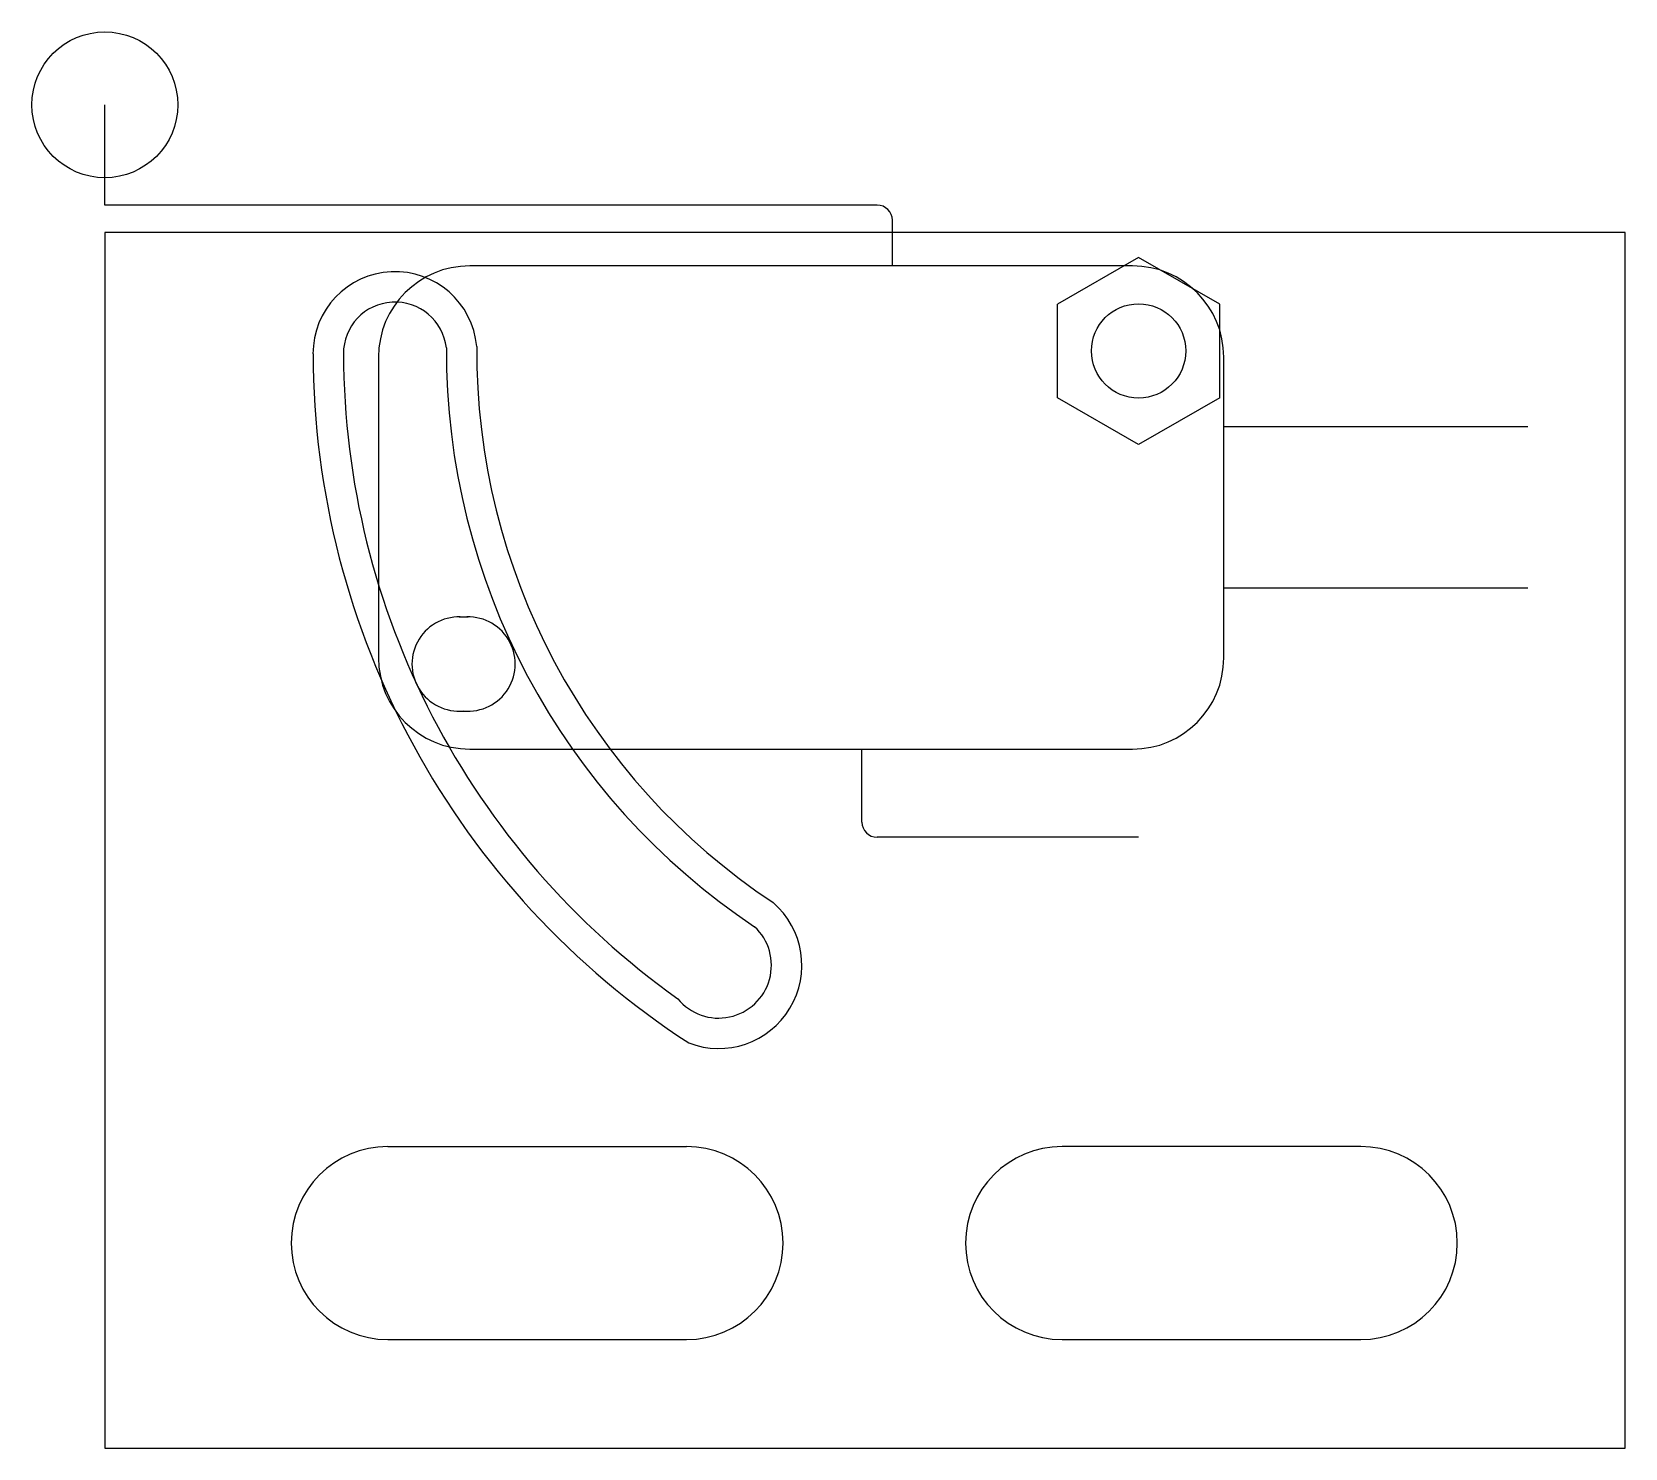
# Model space of a CAD drawing. Header units: millimetres. Extents: x -11.4 to 41, y -23 to 23.6.
import ezdxf

# ---------------------------------------------------------------- set-up
doc = ezdxf.new("R2010")
doc.units = ezdxf.units.MM
for name, color, linetype, lineweight in [('Mount Body', 30, 'Continuous', 25), ('Mount Holes', 4, 'Continuous', 25), ('Nut Slots', 6, 'Continuous', 25), ('Switch Arm', 5, 'Continuous', 25), ('Switch Body', 7, 'Continuous', 25), ('Switch Holes', 1, 'Continuous', 25), ('Switch Roller', 3, 'Continuous', 25)]:
    doc.layers.add(name, color=color, linetype=linetype, lineweight=lineweight)
doc.layers.add('Switch Contacts', color=253, linetype='Continuous', lineweight=25, true_color=0xa0a0a4)

msp = doc.modelspace()

# ---------------------------------------------------------------- linework, layer by layer
at = {"layer": 'Mount Body'}
for p, q in [((41, 17), (-9, 17)), ((-9, 17), (-9, -23)), ((41, -23), (41, 17)), ((-9, -23), (41, -23))]:
    msp.add_line(p, q, dxfattribs=at)
at = {"layer": 'Mount Holes'}
for p, q in [((0.306, -13.077), (10.131, -13.077)), ((32.306, -13.077), (22.481, -13.077)), ((0.306, -19.427), (10.131, -19.427)), ((22.481, -19.427), (32.306, -19.427))]:
    msp.add_line(p, q, dxfattribs=at)
msp.add_circle((25, 13.1), 1.55, dxfattribs=at)
for centre, radius, start, end in [((0.544, 13.012), 1.698, 6.4278, 180.2071), ((25, 13.1), 22.768, 179.7441, 236.301), ((25, 13.1), 26.154, 180.2071, 234.5836), ((11.187, -7.115), 1.736, 219.3029, 47.1375), ((0.306, -16.252), 3.175, 90, 270), ((10.131, -16.252), 3.175, 270, 90), ((22.481, -16.252), 3.175, 90, 270), ((32.306, -16.252), 3.175, 270, 90)]:
    msp.add_arc(centre, radius, start, end, dxfattribs=at)
at = {"layer": 'Nut Slots'}
for p, q in [((25, 16.18), (22.333, 14.64)), ((27.667, 14.64), (25, 16.18)), ((22.333, 11.56), (22.333, 14.64)), ((27.667, 11.56), (27.667, 14.64)), ((25, 10.02), (22.333, 11.56)), ((27.667, 11.56), (25, 10.02))]:
    msp.add_line(p, q, dxfattribs=at)
for centre, radius, start, end in [((0.544, 13.012), 2.698, 5.0315, 180.2071), ((25, 13.1), 21.768, 179.6099, 236.4856), ((25, 13.1), 27.154, 180.2071, 236.9779), ((11.187, -7.115), 2.736, 248.9094, 49.0235)]:
    msp.add_arc(centre, radius, start, end, dxfattribs=at)
at = {"layer": 'Switch Arm'}
for p, q in [((-9, 17.9), (-9, 21.2)), ((16.4, 17.9), (-9, 17.9)), ((16.9, 15.9), (16.9, 17.4))]:
    msp.add_line(p, q, dxfattribs=at)
msp.add_arc((16.4, 17.4), 0.5, 0, 90, dxfattribs=at)
at = {"layer": 'Switch Body'}
for p, q in [((24.8, 15.9), (3, 15.9)), ((0, 12.9), (0, 3)), ((27.8, 3), (27.8, 12.9)), ((3, 0), (24.8, 0))]:
    msp.add_line(p, q, dxfattribs=at)
for centre, start, end in [((3, 12.9), 90, 180), ((24.8, 12.9), 0, 90), ((3, 3), 180, 270), ((24.8, 3), 270, 0)]:
    msp.add_arc(centre, 3, start, end, dxfattribs=at)
at = {"layer": 'Switch Contacts'}
for p, q in [((37.8, 10.6), (27.8, 10.6)), ((37.8, 5.3), (27.8, 5.3)), ((15.9, -2.4), (15.9, 0)), ((25, -2.9), (16.4, -2.9))]:
    msp.add_line(p, q, dxfattribs=at)
msp.add_arc((16.4, -2.4), 0.5, 180, 270, dxfattribs=at)
at = {"layer": 'Switch Holes'}
for p, q in [((2.65, 4.35), (2.95, 4.35)), ((2.65, 1.25), (2.95, 1.25))]:
    msp.add_line(p, q, dxfattribs=at)
msp.add_circle((25, 13.1), 1.55, dxfattribs=at)
for centre, start, end in [((2.65, 2.8), 84.4466, 275.5534), ((2.95, 2.8), 264.4466, 95.5534)]:
    msp.add_arc(centre, 1.55, start, end, dxfattribs=at)
at = {"layer": 'Switch Roller'}
msp.add_circle((-9, 21.2), 2.4, dxfattribs=at)

doc.saveas('drawing.dxf')
